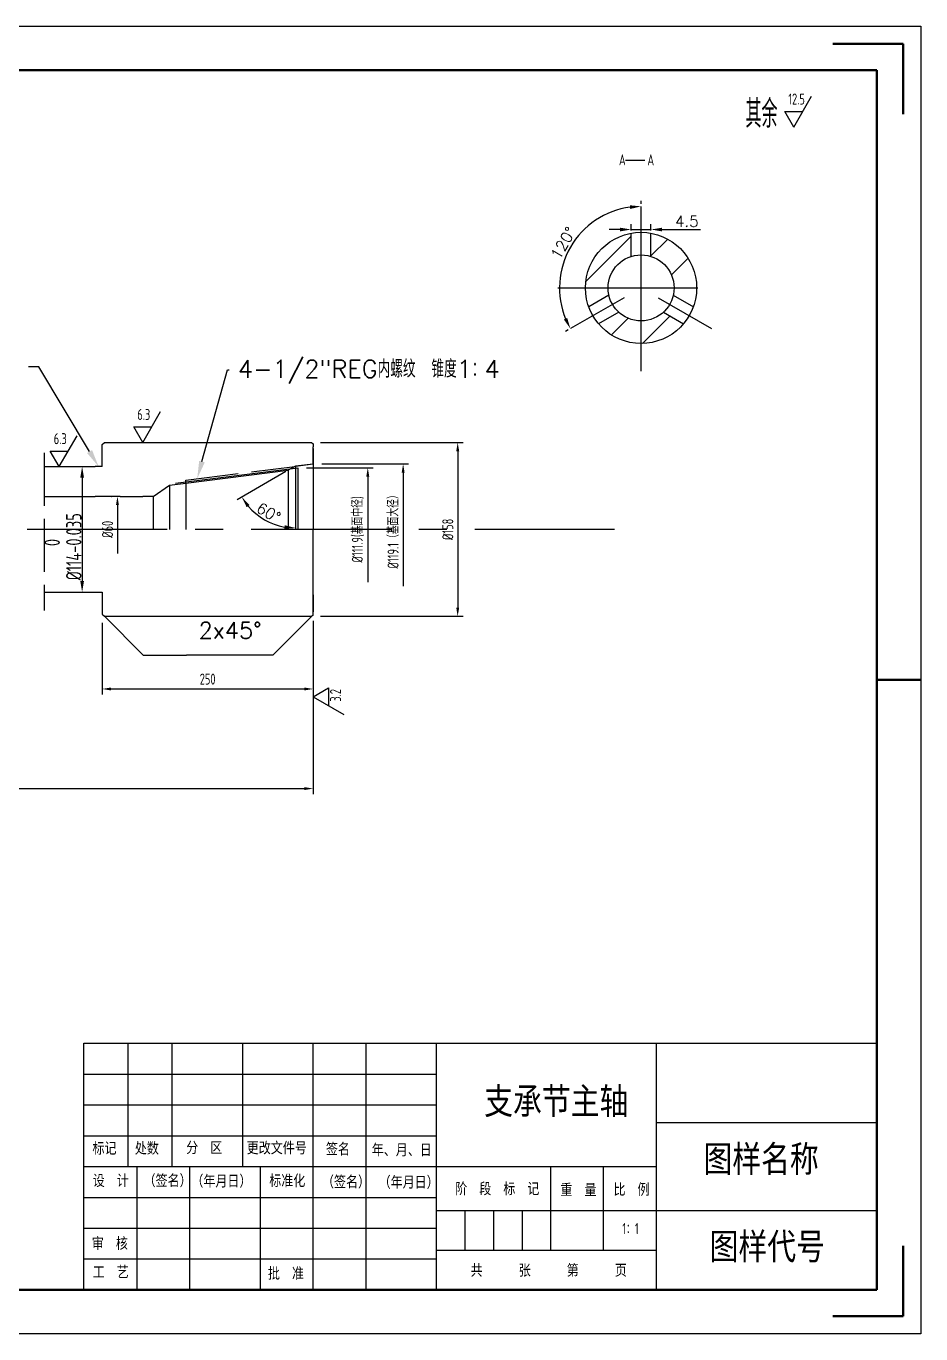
# Model space of a CAD drawing. Header units: millimetres. Extents: x 436 to 5898, y 1945 to 3729.
# Drawn here: x 1979.5 to 2182.5, y 3422.7 to 3719.7 of the extents above; entities that cross this region are included whole.
import ezdxf
from ezdxf import colors
from ezdxf.entities.mleader import LeaderData, LeaderLine
from ezdxf.math import Vec2, Vec3

# ---------------------------------------------------------------- set-up
doc = ezdxf.new("R2010")
doc.units = ezdxf.units.MM
for name, pattern in [('ACAD_ISO02W100', [15, 12, -3]), ('ACAD_ISO05W100', [33, 24, -3, 0, -3, 0, -3]), ('CENTER', [50.8, 31.75, -6.35, 6.35, -6.35])]:
    doc.linetypes.add(name, pattern=pattern)
for name, color, linetype, lineweight in [('中心线层', 1, 'CENTER', 25), ('剖面线', 2, 'Continuous', 15), ('双点划线层', 6, 'ACAD_ISO05W100', 25), ('总内框线', 7, 'Continuous', 50), ('总外框线', 7, 'Continuous', 30), ('标注层', 3, 'Continuous', 25), ('虚线层', 4, 'ACAD_ISO02W100', 25)]:
    doc.layers.add(name, color=color, linetype=linetype, lineweight=lineweight)
doc.styles.get("Standard").update_dxf_attribs({"font": 'txt', "bigfont": 'gbcbig.shx'})
doc.styles.add('陈杰（2）', font='gbenor.shx', dxfattribs={"width": 0.8, "bigfont": 'gbcbig.shx'})
doc.dimstyles.new('Annotative', dxfattribs={"dimscale": 0, "dimtxt": 2.5, "dimasz": 2.5, "dimexe": 1.25, "dimexo": 0.625, "dimtad": 1, "dimtxsty": 'Standard', "dimcen": 2.5, "dimadec": 0, "dimazin": 0, "dimtfac": 1, "dimtmove": 0, "dimatfit": 3, "dimfxl": 1, "dimarcsym": 0})
doc.dimstyles.new('副本 ISO-25$0', dxfattribs={"dimtxt": 5, "dimasz": 5, "dimexe": 1.25, "dimexo": 2, "dimgap": 1, "dimtad": 1, "dimdec": 3, "dimlfac": 3.999915, "dimdsep": 46, "dimtxsty": '陈杰（2）', "dimcen": 2.5, "dimadec": 0, "dimazin": 0, "dimtfac": 1, "dimtdec": 3, "dimtmove": 1, "dimatfit": 3, "dimfxl": 1, "dimarcsym": 0})
doc.dimstyles.new('字体小精度小数点1', dxfattribs={"dimtxt": 2.5, "dimasz": 2, "dimexe": 1.25, "dimexo": 2, "dimgap": 1, "dimtad": 1, "dimdec": 1, "dimdsep": 46, "dimtxsty": '陈杰（2）', "dimcen": 2.5, "dimadec": 0, "dimazin": 0, "dimtfac": 1, "dimtdec": 1, "dimtmove": 0, "dimatfit": 1, "dimfxl": 1, "dimarcsym": 0})

# ---------------------------------------------------------------- blocks, each defined once
blk = doc.blocks.new('*U47')
for p, q in [((-2.25, -2.64), (-2.25, 2.64)), ((2.25, -2.64), (2.25, 2.64))]:
    blk.add_line(p, q)
blk = doc.blocks.new('*U48')
at = {"color": 0, "linetype": 'ByBlock', "lineweight": -2, "transparency": 16777216}
blk.add_blockref('*U47', (4635.34, 2540.9), dxfattribs=at)
for p, rotation in [((4626.86, 2526.22), 120), ((4643.81, 2526.22), 240)]:
    blk.add_blockref('*U47', p, dxfattribs=dict(at, rotation=rotation))
blk = doc.blocks.new('*U49')
at = {"layer": '双点划线层'}
blk.add_line((0, -7.02), (0, 7.02), dxfattribs=at)
blk = doc.blocks.new('*U50')
at = {"layer": '双点划线层', "color": 0, "linetype": 'ByBlock', "lineweight": -2, "transparency": 16777216}
blk.add_blockref('*U49', (4635.34, 2542.58), dxfattribs=at)
for p, rotation in [((4625.41, 2525.38), 120), ((4645.27, 2525.38), 240)]:
    blk.add_blockref('*U49', p, dxfattribs=dict(at, rotation=rotation))
blk = doc.blocks.new('*D55')
at = {"layer": 'Defpoints', "color": 0, "transparency": 16777216}
for p in [(1996.71, 3586.13), (2044.59, 3586.63), (2044.59, 3569.13)]:
    blk.add_point(p, dxfattribs=at)
at = {"layer": '标注层', "color": 0, "lineweight": -2, "transparency": 16777216}
for p, q in [((1996.71, 3584.13), (1996.71, 3567.88)), ((2044.59, 3584.63), (2044.59, 3567.88)), ((1998.71, 3569.13), (2042.59, 3569.13))]:
    blk.add_line(p, q, dxfattribs=at)
at = {"layer": '标注层', "color": 0, "transparency": 16777216}
for points in [[(1998.71, 3569.46), (1998.71, 3568.79), (1996.71, 3569.13)], [(2042.59, 3569.46), (2042.59, 3568.79), (2044.59, 3569.13)]]:
    blk.add_solid(points, dxfattribs=at)
at = {"layer": '标注层', "color": 0, "transparency": 16777216, "insert": (2020.65, 3571.38), "char_height": 2.5, "attachment_point": 5, "style": '陈杰（2）'}
blk.add_mtext('250', dxfattribs=at)
blk = doc.blocks.new('*D56')
at = {"layer": 'Defpoints', "color": 0, "transparency": 16777216}
for p in [(1819.59, 3596.92), (2044.59, 3585.95), (2044.59, 3546.51)]:
    blk.add_point(p, dxfattribs=at)
at = {"layer": '标注层', "color": 0, "lineweight": -2, "transparency": 16777216}
for p, q in [((1819.59, 3594.92), (1819.59, 3545.26)), ((2044.59, 3583.95), (2044.59, 3545.26)), ((1821.59, 3546.51), (2042.59, 3546.51))]:
    blk.add_line(p, q, dxfattribs=at)
at = {"layer": '标注层', "color": 0, "transparency": 16777216}
for points in [[(1821.59, 3546.84), (1821.59, 3546.17), (1819.59, 3546.51)], [(2042.59, 3546.84), (2042.59, 3546.17), (2044.59, 3546.51)]]:
    blk.add_solid(points, dxfattribs=at)
at = {"layer": '标注层', "color": 0, "transparency": 16777216, "insert": (1932.09, 3548.76), "char_height": 2.5, "attachment_point": 5, "style": '陈杰（2）'}
blk.add_mtext('1595', dxfattribs=at)
blk = doc.blocks.new('*D65')
at = {"layer": 'Defpoints', "color": 0, "transparency": 16777216}
for p in [(2044.26, 3625.13), (2044.26, 3585.63), (2077.41, 3585.63)]:
    blk.add_point(p, dxfattribs=at)
at = {"layer": '标注层', "color": 0, "lineweight": -2, "transparency": 16777216}
for p, q in [((2046.26, 3625.13), (2078.66, 3625.13)), ((2077.41, 3623.13), (2077.41, 3587.63)), ((2046.26, 3585.63), (2078.66, 3585.63))]:
    blk.add_line(p, q, dxfattribs=at)
at = {"layer": '标注层', "color": 0, "transparency": 16777216}
for points in [[(2077.08, 3623.13), (2077.75, 3623.13), (2077.41, 3625.13)], [(2077.08, 3587.63), (2077.75, 3587.63), (2077.41, 3585.63)]]:
    blk.add_solid(points, dxfattribs=at)
at = {"layer": '标注层', "color": 0, "transparency": 16777216, "insert": (2075.16, 3605.38), "char_height": 2.5, "attachment_point": 5, "rotation": 90, "style": '陈杰（2）'}
blk.add_mtext('%%C158', dxfattribs=at)
blk = doc.blocks.new('*D52')
at = {"layer": 'Defpoints', "color": 0, "transparency": 16777216}
for p in [(1992.26, 3619.62), (1992.16, 3591.14), (1992.26, 3591.14)]:
    blk.add_point(p, dxfattribs=at)
at = {"layer": '标注层', "color": 0, "lineweight": -2, "transparency": 16777216}
for p, q in [((1990.26, 3619.62), (1990.91, 3619.62)), ((1992.16, 3617.12), (1992.16, 3593.64)), ((1990.26, 3591.14), (1990.91, 3591.14))]:
    blk.add_line(p, q, dxfattribs=at)
at = {"layer": '标注层', "color": 0, "transparency": 16777216}
for points in [[(1991.74, 3617.12), (1992.58, 3617.12), (1992.16, 3619.62)], [(1991.74, 3593.64), (1992.58, 3593.64), (1992.16, 3591.14)]]:
    blk.add_solid(points, dxfattribs=at)
at = {"layer": '标注层', "color": 0, "transparency": 16777216, "insert": (1987.82, 3601.44), "char_height": 3.5, "attachment_point": 5, "rotation": 90, "style": '陈杰（2）'}
blk.add_mtext('%%C114\\S 0^ -0.035;', dxfattribs=at)
blk = doc.blocks.new('*D67')
at = {"layer": 'Defpoints', "color": 0, "transparency": 16777216}
for p in [(2119.04, 3678.71), (2107.13, 3674.4), (2119.04, 3664.66), (2115.19, 3658), (2103.02, 3650.97)]:
    blk.add_point(p, dxfattribs=at)
at = {"layer": '标注层', "color": 0, "lineweight": -2, "transparency": 16777216}
for p, q in [((2119.04, 3679.34), (2119.04, 3679.98)), ((2102.48, 3650.66), (2101.92, 3650.34))]:
    blk.add_line(p, q, dxfattribs=at)
blk.add_arc((2119.04, 3660.22), 18.51, 97.7426, 202.2574, dxfattribs=at)
at = {"layer": '标注层', "color": 0, "transparency": 16777216}
for points in [[(2116.51, 3678.98), (2116.57, 3678.15), (2119.04, 3678.73)], [(2102.27, 3653.39), (2101.53, 3653.02), (2103, 3650.96)]]:
    blk.add_solid(points, dxfattribs=at)
at = {"layer": '标注层', "color": 0, "transparency": 16777216, "insert": (2101.38, 3670.41), "char_height": 2.5, "attachment_point": 5, "rotation": 60}
blk.add_mtext('120°', dxfattribs=at)
blk = doc.blocks.new('*D68')
at = {"layer": 'Defpoints', "color": 0, "transparency": 16777216}
for p in [(2116.78, 3672.64), (2121.29, 3673.48), (2121.29, 3672.64)]:
    blk.add_point(p, dxfattribs=at)
at = {"layer": '标注层', "color": 0, "lineweight": -2, "transparency": 16777216}
for p, q in [((2116.78, 3673.26), (2116.78, 3674.73)), ((2121.29, 3673.26), (2121.29, 3674.73)), ((2114.28, 3673.48), (2111.78, 3673.48)), ((2116.78, 3673.48), (2121.29, 3673.48)), ((2123.79, 3673.48), (2132.54, 3673.48))]:
    blk.add_line(p, q, dxfattribs=at)
at = {"layer": '标注层', "color": 0, "transparency": 16777216}
for points in [[(2114.28, 3673.89), (2114.28, 3673.06), (2116.78, 3673.48)], [(2123.79, 3673.89), (2123.79, 3673.06), (2121.29, 3673.48)]]:
    blk.add_solid(points, dxfattribs=at)
at = {"layer": '标注层', "color": 0, "transparency": 16777216, "insert": (2129.41, 3675.35), "char_height": 2.5, "attachment_point": 5}
blk.add_mtext('4.5', dxfattribs=at)
blk = doc.blocks.new('*D69')
at = {"layer": 'Defpoints', "color": 0, "transparency": 16777216}
for p in [(2038.91, 3618.8), (2040.59, 3619.77), (2040.59, 3619.77), (2031.55, 3608.97), (2040.59, 3605.38)]:
    blk.add_point(p, dxfattribs=at)
at = {"layer": '标注层', "color": 0, "lineweight": -2, "transparency": 16777216}
blk.add_line((2038.37, 3618.49), (2027.32, 3612.08), dxfattribs=at)
blk.add_arc((2040.59, 3619.77), 14.08, 220.2724, 259.815, dxfattribs=at)
at = {"layer": '标注层', "color": 0, "transparency": 16777216}
for points in [[(2029.5, 3610.43), (2030.18, 3610.91), (2028.4, 3612.71)], [(2038.13, 3606.32), (2038.06, 3605.49), (2040.59, 3605.69)]]:
    blk.add_solid(points, dxfattribs=at)
at = {"layer": '标注层', "color": 0, "transparency": 16777216, "insert": (2034.49, 3609.19), "char_height": 2.5, "attachment_point": 5, "rotation": 330.0437}
blk.add_mtext('60°', dxfattribs=at)

msp = doc.modelspace()

# ---------------------------------------------------------------- hatches: boundary and pattern name
at = {"layer": '剖面线'}
h = msp.add_hatch(dxfattribs=at)
h.set_pattern_fill('ANSI31', color=256, scale=2)
h.set_pattern_definition([(45, (-1432.833, 454.6134), (-4.490128, 4.490128), [])])
h.paths.add_polyline_path([(2121.28826, 3672.63993), (2121.28826, 3667.36801, -0.327377236), (2126.53165, 3660.21812), (2131.65965, 3660.21812, 0.362583719)])
h.paths.add_polyline_path([(2116.78204, 3667.36801), (2116.78204, 3672.63993, 0.362583719), (2106.41065, 3660.21812), (2111.53865, 3660.21812, -0.327377236)])
h.paths.add_polyline_path([(2119.03515, 3652.72162, -0.187637554), (2113.96971, 3654.69192), (2109.4041, 3652.05596, 0.220409941), (2119.03515, 3647.59362)])
h.paths.add_polyline_path([(2128.6662, 3652.05596), (2124.10059, 3654.69192, -0.187637554), (2119.03515, 3652.72162), (2119.03515, 3647.59362, 0.220409941)])

# ---------------------------------------------------------------- linework, layer by layer
for p, q in [((2116.54646, 3709.66811), (2172.54646, 3709.66811)), ((2172.54646, 3709.66811), (2172.54646, 3529.66811)), ((1996.71132, 3624.62936), (1997.21132, 3625.12936)), ((1996.71132, 3619.62239), (1996.71132, 3624.62936)), ((1997.21132, 3625.12936), (2005.93564, 3625.12936)), ((2005.93564, 3625.12936), (2044.26132, 3625.12936)), ((2044.26132, 3625.12936), (2044.58632, 3624.80436)), ((2044.58632, 3624.80436), (2044.58632, 3624.12936)), ((2044.58632, 3620.26931), (2044.58632, 3624.12936)), ((2044.58632, 3623.77684), (2044.58632, 3620.26931)), ((1983.53752, 3619.62239), (1995.12334, 3619.62239)), ((1996.71132, 3619.62239), (1995.12334, 3619.62239)), ((2015.70904, 3615.89975), (2038.91394, 3618.80036)), ((2040.58632, 3619.76931), (2038.91394, 3618.80036)), ((2038.91394, 3618.80036), (2038.91394, 3605.35887)), ((2040.58632, 3619.76931), (2044.58632, 3620.26931)), ((2040.62018, 3619.77355), (2040.58632, 3619.76931)), ((2040.58632, 3619.76931), (2040.58632, 3605.37936)), ((2040.62018, 3619.77355), (2044.58632, 3620.26931)), ((2044.58632, 3620.26931), (2044.58632, 3605.37936)), ((2008.31492, 3612.87936), (2011.95904, 3615.431)), ((2011.95904, 3615.431), (2015.70904, 3615.89975)), ((2011.95904, 3615.431), (2015.70904, 3615.89975)), ((2011.95904, 3615.431), (2011.95904, 3605.37936)), ((2015.70904, 3615.89975), (2015.70904, 3616.58597)), ((2015.70904, 3615.89975), (2015.70904, 3605.37936)), ((1983.53752, 3612.87936), (1995.12334, 3612.87936)), ((2000.81064, 3612.87936), (1995.12334, 3612.87936)), ((2000.81064, 3612.87936), (2005.93564, 3612.87936)), ((2008.31492, 3612.87936), (2005.93564, 3612.87936)), ((2008.31492, 3612.87936), (2008.31492, 3605.37936)), ((2044.58632, 3585.95436), (2044.58632, 3605.37936)), ((2044.58632, 3590.48941), (2044.58632, 3605.37936)), ((1983.53752, 3591.13634), (1995.12334, 3591.13634)), ((1995.12334, 3591.13634), (1996.71132, 3591.13634)), ((1996.71132, 3591.13634), (1996.71132, 3586.12936)), ((2044.58632, 3586.98188), (2044.58632, 3590.48941)), ((2044.58632, 3590.48941), (2044.58632, 3586.62936)), ((1996.71132, 3586.12936), (1997.21132, 3585.62936)), ((1997.21132, 3585.62936), (2044.26132, 3585.62936)), ((2044.26132, 3585.62936), (2044.58632, 3585.95436)), ((1992.54646, 3488.66811), (2172.54646, 3488.66811)), ((1992.54646, 3432.66811), (1992.54646, 3488.66811)), ((2002.54646, 3488.66811), (2002.54646, 3460.66811)), ((2012.54646, 3488.66811), (2012.54646, 3460.66811)), ((2028.54646, 3488.66811), (2028.54646, 3460.66811)), ((2044.54646, 3488.66811), (2044.54646, 3460.66811)), ((2056.54646, 3488.66811), (2056.54646, 3432.66811)), ((2072.54646, 3488.66811), (2072.54646, 3432.66811)), ((2122.54646, 3432.66811), (2122.54646, 3488.66811)), ((2172.54646, 3488.66811), (2172.54646, 3432.66811)), ((1992.54646, 3481.66811), (2072.54646, 3481.66811)), ((1992.54646, 3474.66811), (2072.54646, 3474.66811)), ((2122.54646, 3470.66811), (2172.54646, 3470.66811)), ((1992.54646, 3467.66811), (2072.54646, 3467.66811)), ((1992.54646, 3460.66811), (2122.54646, 3460.66811)), ((2004.54646, 3460.66811), (2004.54646, 3432.66811)), ((2016.54646, 3460.66811), (2016.54646, 3432.66811)), ((2032.54646, 3460.66811), (2032.54646, 3432.66811)), ((2044.54646, 3460.66811), (2044.54646, 3432.66811)), ((2098.54646, 3441.66811), (2098.54646, 3460.66811)), ((2110.54646, 3441.66811), (2110.54646, 3460.66811)), ((1992.54646, 3453.66811), (2072.54646, 3453.66811)), ((2072.54646, 3450.66811), (2122.54646, 3450.66811)), ((2079.04646, 3450.66811), (2079.04646, 3441.66811)), ((2085.54646, 3450.66811), (2085.54646, 3441.66811)), ((2092.04646, 3450.66811), (2092.04646, 3441.66811)), ((2122.54646, 3450.66811), (2172.54646, 3450.66811)), ((1992.54646, 3446.66811), (2072.54646, 3446.66811)), ((1992.54646, 3439.66811), (2072.54646, 3439.66811)), ((2072.54646, 3441.66811), (2122.54646, 3441.66811)), ((2172.54646, 3432.66811), (1992.54646, 3432.66811))]:
    msp.add_line(p, q)
for radius in [12.6245, 7.4965]:
    msp.add_circle((2119.03515, 3660.21812), radius)
at = {"layer": '中心线层'}
for p, q in [((2119.03515, 3641.33533), (2119.03515, 3679.1009)), ((2100.15236, 3660.21812), (2137.91794, 3660.21812)), ((2013.34426, 3615.89975), (2041.08632, 3619.36751)), ((2113.04363, 3605.37936), (1800.04492, 3605.37936))]:
    msp.add_line(p, q, dxfattribs=at)
at = {"layer": '双点划线层'}
msp.add_line((2041.08632, 3619.36751), (2041.08632, 3605.37936), dxfattribs=at)
at = {"layer": '总内框线'}
for p, q in [((2178.54646, 3715.66811), (2162.54646, 3715.66811)), ((2178.54646, 3715.66811), (2178.54646, 3699.66811)), ((1772.54646, 3709.66811), (2172.54646, 3709.66811)), ((2172.54646, 3709.66811), (2172.54646, 3432.66811)), ((2172.54646, 3571.16811), (2182.54646, 3571.16811)), ((2178.54646, 3426.66811), (2178.54646, 3442.66811)), ((2172.54646, 3432.66811), (1772.54646, 3432.66811)), ((2178.54646, 3426.66811), (2162.54646, 3426.66811))]:
    msp.add_line(p, q, dxfattribs=at)
at = {"layer": '总外框线'}
for p, q in [((1762.54646, 3719.66811), (2182.54646, 3719.66811)), ((2182.54646, 3719.66811), (2182.54646, 3422.66811)), ((2182.54646, 3422.66811), (1762.54646, 3422.66811))]:
    msp.add_line(p, q, dxfattribs=at)
at = {"layer": '标注层'}
for p, q in [((2153.70836, 3696.75984), (2157.75585, 3703.75984)), ((2153.70836, 3696.75984), (2151.68461, 3700.25984)), ((2151.68461, 3700.25984), (2155.73211, 3700.25984)), ((2115.52048, 3689.2336), (2119.85964, 3689.2336)), ((2005.93564, 3625.12936), (2009.98313, 3632.12936)), ((1986.96162, 3619.62239), (1991.00912, 3626.62239)), ((2005.93564, 3625.12936), (2003.91189, 3628.62936)), ((2003.91189, 3628.62936), (2007.95939, 3628.62936)), ((1986.96162, 3619.62239), (1984.93787, 3623.12239)), ((1984.93787, 3623.12239), (1988.98537, 3623.12239)), ((2043.08632, 3619.36751), (2058.25116, 3619.36751)), ((2046.58632, 3620.26931), (2066.27362, 3620.26931)), ((2065.02362, 3618.26931), (2065.02362, 3592.48941)), ((2057.00116, 3617.36751), (2057.00116, 3593.39122)), ((1998.81064, 3612.87936), (1998.91941, 3612.87936)), ((2000.16941, 3610.87936), (2000.16941, 3599.87936)), ((1997.21132, 3585.62936), (2006.01745, 3576.82324)), ((2044.58723, 3585.97437), (2035.43609, 3576.82324)), ((2006.01745, 3576.82324), (2015.88377, 3576.82324)), ((2035.43609, 3576.82324), (2015.88377, 3576.82324)), ((2044.58632, 3567.3776), (2048.08632, 3569.40134)), ((2044.58632, 3567.3776), (2051.58632, 3563.3301)), ((2048.08632, 3569.40134), (2048.08632, 3565.35385))]:
    msp.add_line(p, q, dxfattribs=at)
for points in [[(2056.66783, 3617.36751), (2057.33449, 3617.36751), (2057.00116, 3619.36751)], [(2064.69028, 3618.26931), (2065.35695, 3618.26931), (2065.02362, 3620.26931)], [(1999.83608, 3610.87936), (2000.50275, 3610.87936), (2000.16941, 3612.87936)]]:
    msp.add_solid(points, dxfattribs=at)
at = {"layer": '虚线层'}
for p, q in [((1983.53752, 3622.74638), (1983.53752, 3586.97203)), ((2015.70904, 3616.58597), (2040.42416, 3619.67536))]:
    msp.add_line(p, q, dxfattribs=at)

# ---------------------------------------------------------------- block references
msp.add_blockref('*U48', (-2516.30261, 1129.1075))
at = {"layer": '双点划线层'}
msp.add_blockref('*U50', (-2516.30261, 1129.1075), dxfattribs=at)

# ---------------------------------------------------------------- texts
at = {"width": 93.0192856, "attachment_point": 1, "style": '陈杰（2）'}
for s, insert, char_height in [('{\\fSimSun|b0|i0|c134|p2;支承节主轴}', (2083.42903, 3478.54255), 6), ('{\\fSimSun|b0|i0|c134|p2;标记}', (1994.50129, 3466.10863), 2.5), ('{\\fSimSun|b0|i0|c134|p2;处数}', (2004.12242, 3466.12353), 2.5), ('{\\fSimSun|b0|i0|c134|p2;分\u3000区}', (2015.78338, 3466.24769), 2.5), ('{\\fSimSun|b0|i0|c134|p2;更改文件号}', (2029.51815, 3466.19306), 2.5), ('{\\fSimSun|b0|i0|c134|p2;签名}', (2047.50254, 3465.9348), 2.5), ('{\\fSimSun|b0|i0|c134|p2;年、月、日}', (2057.89711, 3465.74111), 2.5), ('{\\fSimSun|b0|i0|c134|p2;图样名称}', (2133.19207, 3465.41615), 6), ('{\\fSimSun|b0|i0|c134|p2;设\u3000计}', (1994.56078, 3458.76818), 2.5), ('{\\fSimSun|b0|i0|c134|p2;（签名）}', (2006.10275, 3458.76818), 2.5), ('{\\fSimSun|b0|i0|c134|p2;\u3000（年月日）}', (2014.22802, 3458.65395), 2.5), ('{\\fSimSun|b0|i0|c134|p2;标准化}', (2034.63469, 3458.75328), 2.5), ('{\\fSimSun|b0|i0|c134|p2;（签名）}', (2046.60162, 3458.50495), 2.5), ('{\\fSimSun|b0|i0|c134|p2;（年月日）}', (2059.46946, 3458.40562), 2.5), ('{\\fSimSun|b0|i0|c134|p2;阶\u3000段\u3000标\u3000记}', (2076.85041, 3456.92065), 2.5), ('{\\fSimSun|b0|i0|c134|p2;比\u3000例}', (2112.78519, 3456.76172), 2.5), ('{\\fSimSun|b0|i0|c134|p2;重\u3000量}', (2100.73327, 3456.69219), 2.5), ('{\\fSimSun|b0|i0|c134|p2;图样代号}', (2134.59445, 3445.5403), 6), ('{\\fSimSun|b0|i0|c134|p2;审\u3000核}', (1994.3568, 3444.49948), 2.5), ('{\\fSimSun|b0|i0|c134|p2;工\u3000艺}', (1994.56078, 3438.01326), 2.5), ('{\\fSimSun|b0|i0|c134|p2;批\u3000准}', (2034.32872, 3437.69541), 2.5), ('{\\fSimSun|b0|i0|c134|p2;共\u3000\u3000\u3000张\u3000\u3000\u3000第\u3000\u3000\u3000页}', (2080.34359, 3438.39568), 2.5)]:
    msp.add_mtext(s, dxfattribs=dict(at, insert=insert, char_height=char_height))
at = {"layer": '总内框线', "insert": (2114.78605, 3447.82359), "char_height": 2.5, "width": 8.1039029, "attachment_point": 1, "style": '陈杰（2）'}
msp.add_mtext('1：1', dxfattribs=at)
at = {"layer": '标注层', "insert": (2142.73319, 3702.92487), "char_height": 6.3335, "width": 11.0974874, "attachment_point": 1, "style": '陈杰（2）'}
msp.add_mtext('其余', dxfattribs=at)
at = {"layer": '标注层', "char_height": 2.5, "attachment_point": 1, "style": '陈杰（2）'}
for s, width, insert in [('12.5', 12.1429296, (2152.46508, 3704.36066)), ('A', 6.3818089, (2114.01752, 3690.55803)), ('A', 6.3818089, (2120.47611, 3690.55803)), ('6.3', 12.1429296, (2004.69236, 3632.73018)), ('6.3', 12.1429296, (1985.71834, 3627.2232))]:
    msp.add_mtext_dynamic_manual_height_columns(s, width=width, gutter_width=99.96479, heights=[0], dxfattribs=dict(at, insert=insert))
at = {"layer": '标注层', "char_height": 2.5, "attachment_point": 5, "rotation": 90, "style": '陈杰（2）'}
for s, insert in [('%%C111.9(基面中径)', (2054.75116, 3605.37936)), ('%%C119.1（基面大径）', (2062.77362, 3605.37936)), ('%%C60', (1997.91941, 3605.37936))]:
    msp.add_mtext(s, dxfattribs=dict(at, insert=insert))
at = {"layer": '标注层', "insert": (2025.76489, 3582.43864), "char_height": 3.75, "attachment_point": 5}
msp.add_mtext('2x45°', dxfattribs=at)
at = {"layer": '标注层', "insert": (2048.43501, 3566.25542), "char_height": 2.5, "attachment_point": 1, "rotation": 90, "style": '陈杰（2）'}
msp.add_mtext_dynamic_manual_height_columns('3.2', width=12.1429296, gutter_width=99.96479, heights=[0], dxfattribs=at)

# ---------------------------------------------------------------- dimensions: what is measured, and where the dimension line sits
at = {"layer": '标注层'}
for base, line1, line2, picture, middle in [((2107.13435, 3674.40094), ((2119.03515, 3664.66307), (2119.03515, 3678.71119)), ((2115.18571, 3657.99564), (2103.01967, 3650.97158)), '*D67', (2101.37744, 3670.4128)), ((2031.5454, 3608.97248), ((2040.58632, 3619.76931), (2040.58632, 3605.37936)), ((2040.58632, 3619.76931), (2038.91394, 3618.80036)), '*D69', (2034.49076, 3609.19287))]:
    dim = msp.add_angular_dim_2l(base=base, line1=line1, line2=line2, dimstyle='Annotative', override={"dimscale": 0, "dimtix": 0, "dimtofl": 1, "dimtmove": 0, "dimatfit": 3}, dxfattribs=at)
    dim.commit()
    dim.dimension.update_dxf_attribs({"geometry": picture, "text_midpoint": middle})
dim = msp.add_linear_dim(base=(2121.28826, 3673.47721), p1=(2116.78204, 3672.63993), p2=(2121.28826, 3672.63993), text='4.5', dimstyle='Annotative', override={"dimscale": 0, "dimtix": 0, "dimtofl": 1, "dimtmove": 0, "dimatfit": 3}, dxfattribs=at)
dim.commit()
dim.dimension.update_dxf_attribs({"geometry": '*D68', "text_midpoint": (2129.41326, 3675.35221)})
dim = msp.add_linear_dim(base=(2077.41399, 3585.62936), p1=(2044.26132, 3625.12936), p2=(2044.26132, 3585.62936), angle=90, text='%%C158', dimstyle='字体小精度小数点1', dxfattribs=at)
dim.commit()
dim.dimension.update_dxf_attribs({"geometry": '*D65', "text_midpoint": (2075.16399, 3605.37936)})
dim = msp.add_linear_dim(base=(1992.16023, 3591.13634), p1=(1992.26445, 3619.62239), p2=(1992.26445, 3591.13634), angle=90, text='%%C<>', dimstyle='副本 ISO-25$0', override={"dimtxt": 3.5, "dimasz": 2.5, "dimgap": 1, "dimdec": 0, "dimtol": 1, "dimlim": 0, "dimtm": 0.035}, dxfattribs=at)
dim.commit()
dim.dimension.update_dxf_attribs({"geometry": '*D52', "text_midpoint": (1992.16023, 3601.43802), "dimtype": 160})
for base, p1, p2, text, picture, middle in [((2044.58632, 3546.50759), (1819.59087, 3596.92061), (2044.58632, 3585.95436), '1595', '*D56', (1932.0886, 3548.75759)), ((2044.58632, 3569.1276), (1996.71132, 3586.12936), (2044.58632, 3586.62936), '250', '*D55', (2020.64882, 3571.3776))]:
    dim = msp.add_linear_dim(base=base, p1=p1, p2=p2, text=text, dimstyle='字体小精度小数点1', dxfattribs=at)
    dim.commit()
    dim.dimension.update_dxf_attribs({"geometry": picture, "text_midpoint": middle})

# ---------------------------------------------------------------- leaders
ml = msp.add_multileader_mtext('Standard', dxfattribs=at)
ml.set_content('', color=256)
ml.set_leader_properties()
ml.build(insert=Vec2(0, 0))
ml.multileader.update_dxf_attribs({"text_right_attachment_type": 6, "dogleg_length": 0.36})
ctx = ml.context
ctx.base_point, ctx.plane_origin = Vec3(1977.97541, 3644.29762), Vec3(1996.71132, 3622.41268)
ctx.right_attachment, ctx.text_align_type = 6, 2
notes = []
notes.append((ctx, [(0, (1, 1, 0), (1982.33541, 3642.29762), (-1, 0), 0.36, [(0, [(1995.90451, 3619.62239)], 0, [])])]))
ctx.mtext.insert, ctx.mtext.alignment, ctx.mtext.flow_direction = Vec3(1979.97541, 3646.29762), 3, 5
ml = msp.add_multileader_mtext('Standard', dxfattribs=at)
ml.set_content('4-1/2"REG内螺纹 锥度1：4', color=256)
ml.set_leader_properties()
ml.build(insert=Vec2(0, 0))
ml.multileader.update_dxf_attribs({"text_right_attachment_type": 6, "dogleg_length": 0.36})
ctx = ml.context
ctx.base_point, ctx.plane_origin = Vec3(2025.5148, 3641.6342), Vec3(2018.28608, 3616.9081)
ctx.right_attachment = 6
notes.append((ctx, [(0, (1, 1, 0), (2025.1548, 3641.6342), (1, 0), 0.36, [(0, [(2018.28608, 3616.9081)], 0, [])])]))
ctx.mtext.insert, ctx.mtext.flow_direction = Vec3(2027.5148, 3643.83273), 5
for ctx, leaders in notes:
    for number, flags, end, landing, length, lines in leaders:
        leader = LeaderData()
        leader.index, (leader.has_last_leader_line, leader.has_dogleg_vector, leader.attachment_direction) = number, flags
        leader.last_leader_point, leader.dogleg_vector, leader.dogleg_length = Vec3(end), Vec3(landing), length
        for number, points, colour, breaks in lines:
            line = LeaderLine()
            line.index, line.vertices, line.color, line.breaks = number, Vec3.list(points), colors.encode_raw_color(colour), breaks
            leader.lines.append(line)
        ctx.leaders.append(leader)

doc.saveas('drawing.dxf')
